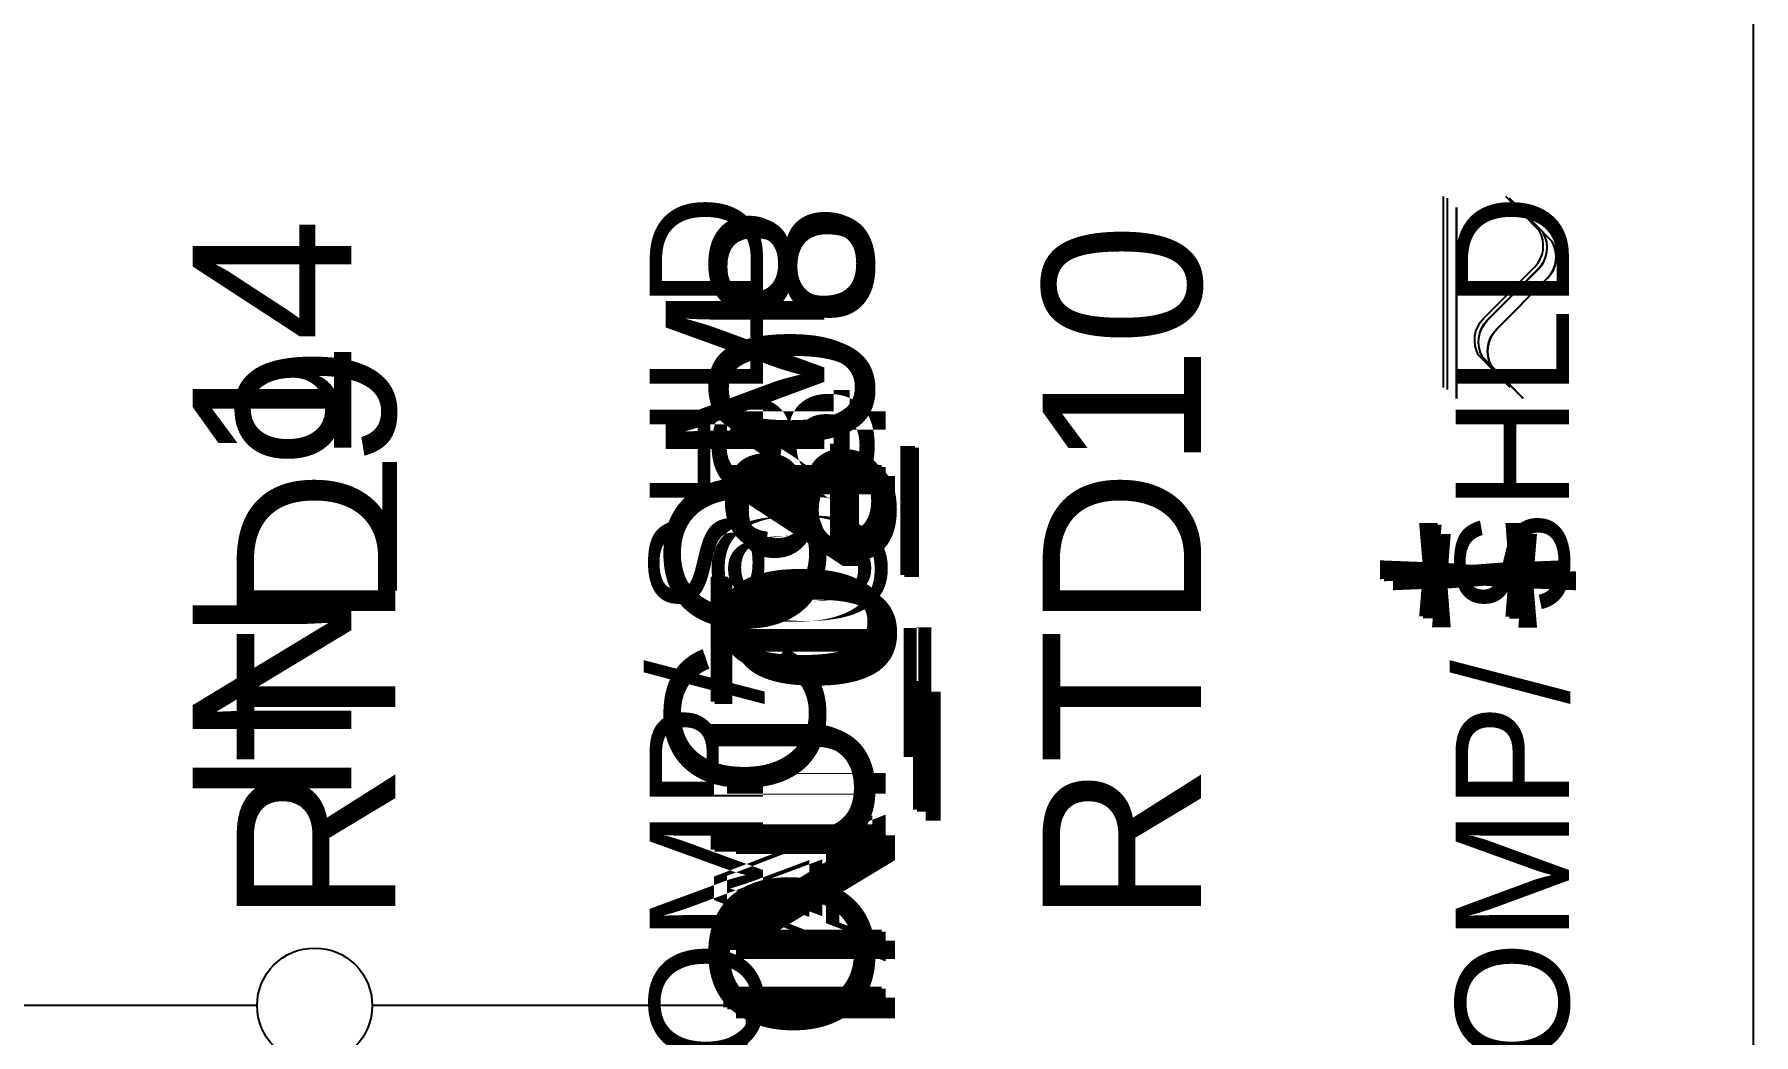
# Model space of a CAD drawing. Extents: x 1 to 47, y 1 to 35.
# Drawn here: x 30.555 to 31.301, y 12.831 to 13.265 of the extents above; entities that cross this region are included whole.
import ezdxf

# ---------------------------------------------------------------- set-up
doc = ezdxf.new("R2010")
doc.units = 0
doc.header["$MEASUREMENT"] = 0
for name, color, linetype in [('10_00______DWG_', 7, 'CONTINUOUS'), ('5_02__B-___3__DI___4__DO__', 7, 'CONTINUOUS'), ('5_03__1-___4__DI___4__DO__', 7, 'CONTINUOUS'), ('5_04__C-___4__DI___4__DO__', 7, 'CONTINUOUS'), ('5_05__D-___4__DI___3__DO__', 7, 'CONTINUOUS'), ('5_06__2A___8__FORM_A_DO', 7, 'CONTINUOUS'), ('5_07__2B___8__FORM_B_DO', 7, 'CONTINUOUS'), ('5_08__2C___8__DO__6__FORM_', 7, 'CONTINUOUS'), ('5_09__2D___8__DO__2__FORM_', 7, 'CONTINUOUS'), ('5_10__2G___8__DO__4__FORM_', 7, 'CONTINUOUS'), ('5_11__3-___8__DI', 7, 'CONTINUOUS'), ('5_12__4-___14__DI', 7, 'CONTINUOUS'), ('5_13__5-___8__AI', 7, 'CONTINUOUS'), ('5_14__6-___4__AI____4__AO', 7, 'CONTINUOUS'), ('6_01__9-_0-___10__RTD_INPU', 7, 'CONTINUOUS'), ('6_02__9-_B-___10__RTD_INPU', 7, 'CONTINUOUS'), ('6_03__9-_1-___10__RTD_INPU', 7, 'CONTINUOUS'), ('6_04__9-_C-___10__RTD_INPU', 7, 'CONTINUOUS'), ('6_05__9-_D-___10__RTD_INPU', 7, 'CONTINUOUS'), ('6_06__9-_2A___10__RTD_INPU', 7, 'CONTINUOUS'), ('6_07__9-_2B___10__RTD_INPU', 7, 'CONTINUOUS'), ('6_08__9-_2C___10__RTD_INPU', 7, 'CONTINUOUS'), ('6_09__9-_2D___10__RTD_INPU', 7, 'CONTINUOUS'), ('6_10__9-_2G___10__RTD_INPU', 7, 'CONTINUOUS'), ('6_11__9-_3-___10__RTD_INPU', 7, 'CONTINUOUS'), ('6_12__9-_4-___10__RTD_INPU', 7, 'CONTINUOUS'), ('6_13__9-_5-___10__RTD_INPU', 7, 'CONTINUOUS'), ('6_14__9-_6-___10__RTD_INPU', 7, 'CONTINUOUS'), ('6_15__9-_70___10__RTD_INPU', 7, 'CONTINUOUS'), ('6_16__9-_L0___10__RTD_INPU', 7, 'CONTINUOUS'), ('6_17__9-_77___10__RTD_INPU', 7, 'CONTINUOUS'), ('6_18__9-_7-___10__RTD_INPU', 7, 'CONTINUOUS'), ('6_19__9-_L-___10__RTD_INPU', 7, 'CONTINUOUS')]:
    doc.layers.add(name, color=color, linetype=linetype)
doc.styles.add('ARIAL', font='arial.ttf')

msp = doc.modelspace()

# ---------------------------------------------------------------- linework, layer by layer
at = {"layer": '10_00______DWG_'}
msp.add_lwpolyline([(31.22113, 16.56356), (27.51117, 16.56356, 0.414214), (27.43118, 16.48356), (27.43118, 10.3186, 0.414212), (27.51117, 10.2386), (31.22113, 10.2386, 0.414211), (31.30112, 10.3186), (31.30112, 16.48356, 0.414219)], format="xyb", close=True, dxfattribs=at)
at = {"layer": '5_02__B-___3__DI___4__DO__'}
msp.add_lwpolyline([(31.16822, 13.11084), (31.16822, 13.19379)], dxfattribs=at)
msp.add_lwpolyline([(31.19717, 13.11084), (31.18341, 13.12485, -0.328455), (31.18548, 13.1408), (31.20766, 13.16308, 0.339292), (31.20972, 13.17903), (31.19521, 13.19379)], format="xyb", dxfattribs=at)
at = {"layer": '5_03__1-___4__DI___4__DO__'}
msp.add_lwpolyline([(31.1722, 13.10696), (31.1722, 13.18991)], dxfattribs=at)
msp.add_lwpolyline([(31.20115, 13.10696), (31.18739, 13.12098, -0.328455), (31.18946, 13.13692), (31.21164, 13.1592, 0.339292), (31.21371, 13.17515), (31.19919, 13.18991)], format="xyb", dxfattribs=at)
at = {"layer": '5_04__C-___4__DI___4__DO__'}
msp.add_lwpolyline([(31.16822, 13.11084), (31.16822, 13.19379)], dxfattribs=at)
msp.add_lwpolyline([(31.19717, 13.11084), (31.18341, 13.12485, -0.328455), (31.18548, 13.1408), (31.20766, 13.16308, 0.339292), (31.20972, 13.17903), (31.19521, 13.19379)], format="xyb", dxfattribs=at)
at = {"layer": '5_05__D-___4__DI___3__DO__'}
msp.add_lwpolyline([(31.16649, 13.11172), (31.16649, 13.19467)], dxfattribs=at)
msp.add_lwpolyline([(31.19545, 13.11172), (31.18169, 13.12573, -0.328455), (31.18376, 13.14168), (31.20594, 13.16396, 0.339292), (31.208, 13.17991), (31.19349, 13.19467)], format="xyb", dxfattribs=at)
at = {"layer": '5_11__3-___8__DI'}
msp.add_lwpolyline([(31.17209, 13.10693), (31.17209, 13.18989)], dxfattribs=at)
msp.add_lwpolyline([(31.20104, 13.10693), (31.18729, 13.12095, -0.328455), (31.18936, 13.13689), (31.21153, 13.15918, 0.339292), (31.2136, 13.17512), (31.19909, 13.18989)], format="xyb", dxfattribs=at)
at = {"layer": '5_12__4-___14__DI'}
for points in [[(31.16814, 13.11098), (31.16814, 13.19394)], [(30.65124, 12.84317), (30.51358, 12.84317)], [(30.86384, 12.84317), (30.70124, 12.84317)], [(30.86384, 12.61816), (30.86384, 12.84317)]]:
    msp.add_lwpolyline(points, dxfattribs=at)
msp.add_lwpolyline([(31.19709, 13.11098), (31.18334, 13.125, -0.328455), (31.18541, 13.14095), (31.20758, 13.16323, 0.339292), (31.20965, 13.17917), (31.19514, 13.19394)], format="xyb", dxfattribs=at)
msp.add_circle((30.67624, 12.84317), 0.025, dxfattribs=at)

# ---------------------------------------------------------------- texts
at = {"layer": '5_02__B-___3__DI___4__DO__', "style": 'ARIAL'}
for s, height, p in [('IN_03', 0.068833, (30.92422, 12.83268)), ('‡', 0.06883, (31.21314, 13.00494))]:
    msp.add_text(s, height=height, rotation=90, dxfattribs=at).set_placement(p)
at = {"layer": '5_03__1-___4__DI___4__DO__', "style": 'ARIAL'}
for s, height, p in [('IN_04', 0.068833, (30.92821, 12.8288)), ('‡', 0.06883, (31.21712, 13.00106))]:
    msp.add_text(s, height=height, rotation=90, dxfattribs=at).set_placement(p)
at = {"layer": '5_04__C-___4__DI___4__DO__', "style": 'ARIAL'}
for s, height, p in [('IN_04', 0.068833, (30.92422, 12.83268)), ('‡', 0.06883, (31.21314, 13.00494))]:
    msp.add_text(s, height=height, rotation=90, dxfattribs=at).set_placement(p)
at = {"layer": '5_05__D-___4__DI___3__DO__', "style": 'ARIAL'}
for s, height, p in [('IN_04', 0.068833, (30.9225, 12.83356)), ('‡', 0.06883, (31.21142, 13.00582))]:
    msp.add_text(s, height=height, rotation=90, dxfattribs=at).set_placement(p)
at = {"layer": '5_06__2A___8__FORM_A_DO', "style": 'ARIAL'}
msp.add_text('OUT_08', height=0.068833, rotation=90, dxfattribs=at).set_placement((30.91702, 12.82877))
at = {"layer": '5_07__2B___8__FORM_B_DO', "style": 'ARIAL'}
msp.add_text('OUT_08', height=0.068833, rotation=90, dxfattribs=at).set_placement((30.91878, 12.82789))
at = {"layer": '5_08__2C___8__DO__6__FORM_', "style": 'ARIAL'}
msp.add_text('OUT_08', height=0.068833, rotation=90, dxfattribs=at).set_placement((30.91873, 12.82809))
at = {"layer": '5_09__2D___8__DO__2__FORM_', "style": 'ARIAL'}
msp.add_text('OUT_08', height=0.068833, rotation=90, dxfattribs=at).set_placement((30.9188, 12.82785))
at = {"layer": '5_10__2G___8__DO__4__FORM_', "style": 'ARIAL'}
msp.add_text('OUT_08', height=0.068833, rotation=90, dxfattribs=at).set_placement((30.9188, 12.82785))
at = {"layer": '5_11__3-___8__DI', "style": 'ARIAL'}
for s, height, p in [('IN_08', 0.068833, (30.92808, 12.82878)), ('‡', 0.06883, (31.21701, 13.00104))]:
    msp.add_text(s, height=height, rotation=90, dxfattribs=at).set_placement(p)
at = {"layer": '5_12__4-___14__DI', "style": 'ARIAL'}
for s, height, p in [('IN_14', 0.068833, (30.69209, 12.92869)), ('COM', 0.068833, (30.89753, 12.93287)), ('‡', 0.06883, (31.21306, 13.00509))]:
    msp.add_text(s, height=height, rotation=90, dxfattribs=at).set_placement(p)
at = {"layer": '5_13__5-___8__AI', "style": 'ARIAL'}
msp.add_text('AI_08', height=0.068833, rotation=90, dxfattribs=at).set_placement((30.91847, 12.86185))
at = {"layer": '5_14__6-___4__AI____4__AO', "style": 'ARIAL'}
msp.add_text('AI_04', height=0.068833, rotation=90, dxfattribs=at).set_placement((30.92416, 12.86218))
at = {"layer": '6_01__9-_0-___10__RTD_INPU', "style": 'ARIAL'}
for s, height, p in [('COMP/ SHLD', 0.049167, (30.87089, 12.76814)), ('COMP/ SHLD', 0.049167, (31.2209, 12.76814)), ('RTD10', 0.068833, (31.06121, 12.87861)), ('RTD9', 0.068833, (30.71122, 12.87861))]:
    msp.add_text(s, height=height, rotation=90, dxfattribs=at).set_placement(p)
at = {"layer": '6_02__9-_B-___10__RTD_INPU', "style": 'ARIAL'}
for s, height, p in [('COMP/ SHLD', 0.049167, (30.87089, 12.76814)), ('COMP/ SHLD', 0.049167, (31.2209, 12.76814)), ('RTD10', 0.068833, (31.06121, 12.87861)), ('RTD9', 0.068833, (30.71122, 12.87861))]:
    msp.add_text(s, height=height, rotation=90, dxfattribs=at).set_placement(p)
at = {"layer": '6_03__9-_1-___10__RTD_INPU', "style": 'ARIAL'}
for s, height, p in [('COMP/ SHLD', 0.049167, (30.87089, 12.76814)), ('COMP/ SHLD', 0.049167, (31.2209, 12.76814)), ('RTD10', 0.068833, (31.06121, 12.87861)), ('RTD9', 0.068833, (30.71122, 12.87861))]:
    msp.add_text(s, height=height, rotation=90, dxfattribs=at).set_placement(p)
at = {"layer": '6_04__9-_C-___10__RTD_INPU', "style": 'ARIAL'}
for s, height, p in [('COMP/ SHLD', 0.049167, (30.87089, 12.76814)), ('COMP/ SHLD', 0.049167, (31.2209, 12.76814)), ('RTD10', 0.068833, (31.06121, 12.87861)), ('RTD9', 0.068833, (30.71122, 12.87861))]:
    msp.add_text(s, height=height, rotation=90, dxfattribs=at).set_placement(p)
at = {"layer": '6_05__9-_D-___10__RTD_INPU', "style": 'ARIAL'}
for s, height, p in [('COMP/ SHLD', 0.049167, (30.87089, 12.76814)), ('COMP/ SHLD', 0.049167, (31.2209, 12.76814)), ('RTD10', 0.068833, (31.06121, 12.87861)), ('RTD9', 0.068833, (30.71122, 12.87861))]:
    msp.add_text(s, height=height, rotation=90, dxfattribs=at).set_placement(p)
at = {"layer": '6_06__9-_2A___10__RTD_INPU', "style": 'ARIAL'}
for s, height, p in [('COMP/ SHLD', 0.049167, (30.87089, 12.76814)), ('COMP/ SHLD', 0.049167, (31.2209, 12.76814)), ('RTD10', 0.068833, (31.06121, 12.87861)), ('RTD9', 0.068833, (30.71122, 12.87861))]:
    msp.add_text(s, height=height, rotation=90, dxfattribs=at).set_placement(p)
at = {"layer": '6_07__9-_2B___10__RTD_INPU', "style": 'ARIAL'}
for s, height, p in [('COMP/ SHLD', 0.049167, (30.87089, 12.76814)), ('COMP/ SHLD', 0.049167, (31.2209, 12.76814)), ('RTD10', 0.068833, (31.06121, 12.87861)), ('RTD9', 0.068833, (30.71122, 12.87861))]:
    msp.add_text(s, height=height, rotation=90, dxfattribs=at).set_placement(p)
at = {"layer": '6_08__9-_2C___10__RTD_INPU', "style": 'ARIAL'}
for s, height, p in [('COMP/ SHLD', 0.049167, (30.87089, 12.76814)), ('COMP/ SHLD', 0.049167, (31.2209, 12.76814)), ('RTD10', 0.068833, (31.06121, 12.87861)), ('RTD9', 0.068833, (30.71122, 12.87861))]:
    msp.add_text(s, height=height, rotation=90, dxfattribs=at).set_placement(p)
at = {"layer": '6_09__9-_2D___10__RTD_INPU', "style": 'ARIAL'}
for s, height, p in [('COMP/ SHLD', 0.049167, (30.87089, 12.76814)), ('COMP/ SHLD', 0.049167, (31.2209, 12.76814)), ('RTD10', 0.068833, (31.06121, 12.87861)), ('RTD9', 0.068833, (30.71122, 12.87861))]:
    msp.add_text(s, height=height, rotation=90, dxfattribs=at).set_placement(p)
at = {"layer": '6_10__9-_2G___10__RTD_INPU', "style": 'ARIAL'}
for s, height, p in [('COMP/ SHLD', 0.049167, (30.87089, 12.76814)), ('COMP/ SHLD', 0.049167, (31.2209, 12.76814)), ('RTD10', 0.068833, (31.06121, 12.87861)), ('RTD9', 0.068833, (30.71122, 12.87861))]:
    msp.add_text(s, height=height, rotation=90, dxfattribs=at).set_placement(p)
at = {"layer": '6_11__9-_3-___10__RTD_INPU', "style": 'ARIAL'}
for s, height, p in [('COMP/ SHLD', 0.049167, (30.87089, 12.76814)), ('COMP/ SHLD', 0.049167, (31.2209, 12.76814)), ('RTD10', 0.068833, (31.06121, 12.87861)), ('RTD9', 0.068833, (30.71122, 12.87861))]:
    msp.add_text(s, height=height, rotation=90, dxfattribs=at).set_placement(p)
at = {"layer": '6_12__9-_4-___10__RTD_INPU', "style": 'ARIAL'}
for s, height, p in [('COMP/ SHLD', 0.049167, (30.87089, 12.76814)), ('COMP/ SHLD', 0.049167, (31.2209, 12.76814)), ('RTD10', 0.068833, (31.06121, 12.87861)), ('RTD9', 0.068833, (30.71122, 12.87861))]:
    msp.add_text(s, height=height, rotation=90, dxfattribs=at).set_placement(p)
at = {"layer": '6_13__9-_5-___10__RTD_INPU', "style": 'ARIAL'}
for s, height, p in [('COMP/ SHLD', 0.049167, (30.87089, 12.76814)), ('COMP/ SHLD', 0.049167, (31.2209, 12.76814)), ('RTD10', 0.068833, (31.06121, 12.87861)), ('RTD9', 0.068833, (30.71122, 12.87861))]:
    msp.add_text(s, height=height, rotation=90, dxfattribs=at).set_placement(p)
at = {"layer": '6_14__9-_6-___10__RTD_INPU', "style": 'ARIAL'}
for s, height, p in [('COMP/ SHLD', 0.049167, (30.87089, 12.76814)), ('COMP/ SHLD', 0.049167, (31.2209, 12.76814)), ('RTD10', 0.068833, (31.06121, 12.87861)), ('RTD9', 0.068833, (30.71122, 12.87861))]:
    msp.add_text(s, height=height, rotation=90, dxfattribs=at).set_placement(p)
at = {"layer": '6_15__9-_70___10__RTD_INPU', "style": 'ARIAL'}
for s, height, p in [('COMP/ SHLD', 0.049167, (30.87089, 12.76814)), ('COMP/ SHLD', 0.049167, (31.2209, 12.76814)), ('RTD10', 0.068833, (31.06121, 12.87861)), ('RTD9', 0.068833, (30.71122, 12.87861))]:
    msp.add_text(s, height=height, rotation=90, dxfattribs=at).set_placement(p)
at = {"layer": '6_16__9-_L0___10__RTD_INPU', "style": 'ARIAL'}
for s, height, p in [('COMP/ SHLD', 0.049167, (30.87089, 12.76814)), ('COMP/ SHLD', 0.049167, (31.2209, 12.76814)), ('RTD10', 0.068833, (31.06121, 12.87861)), ('RTD9', 0.068833, (30.71122, 12.87861))]:
    msp.add_text(s, height=height, rotation=90, dxfattribs=at).set_placement(p)
at = {"layer": '6_17__9-_77___10__RTD_INPU', "style": 'ARIAL'}
for s, height, p in [('COMP/ SHLD', 0.049167, (30.87089, 12.76814)), ('COMP/ SHLD', 0.049167, (31.2209, 12.76814)), ('RTD10', 0.068833, (31.06121, 12.87861)), ('RTD9', 0.068833, (30.71122, 12.87861))]:
    msp.add_text(s, height=height, rotation=90, dxfattribs=at).set_placement(p)
at = {"layer": '6_18__9-_7-___10__RTD_INPU', "style": 'ARIAL'}
for s, height, p in [('COMP/ SHLD', 0.049167, (30.87089, 12.76814)), ('COMP/ SHLD', 0.049167, (31.2209, 12.76814)), ('RTD10', 0.068833, (31.06121, 12.87861)), ('RTD9', 0.068833, (30.71122, 12.87861))]:
    msp.add_text(s, height=height, rotation=90, dxfattribs=at).set_placement(p)
at = {"layer": '6_19__9-_L-___10__RTD_INPU', "style": 'ARIAL'}
for s, height, p in [('COMP/ SHLD', 0.049167, (30.87089, 12.76814)), ('COMP/ SHLD', 0.049167, (31.2209, 12.76814)), ('RTD10', 0.068833, (31.06121, 12.87861)), ('RTD9', 0.068833, (30.71122, 12.87861))]:
    msp.add_text(s, height=height, rotation=90, dxfattribs=at).set_placement(p)

doc.saveas('drawing.dxf')
